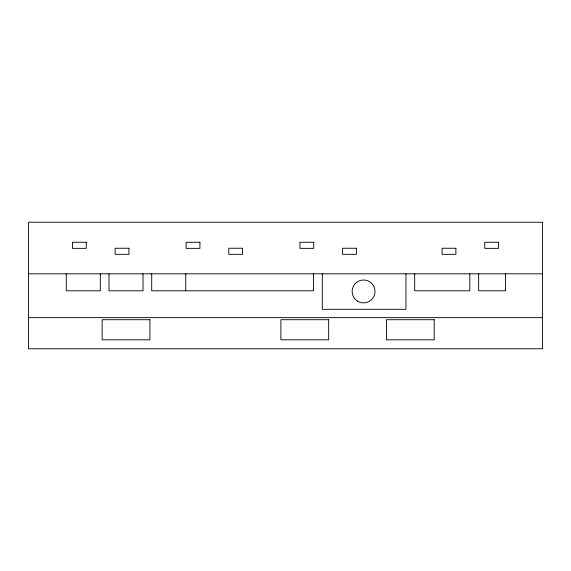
<?xml version="1.0" encoding="UTF-8"?>
<svg xmlns="http://www.w3.org/2000/svg" width="571" height="571" viewBox="0 0 571 571"><rect width="100%" height="100%" fill="white"/><g stroke="black" fill="none" stroke-linecap="round" stroke-linejoin="round"><path stroke-width="0.86" d="M28.55 273.823L542.45 273.823M28.55 317.64L542.45 317.64M505.528 273.823L505.528 290.796L478.655 290.796L478.655 273.823M469.833 273.823L469.833 290.796L414.682 290.796L414.682 273.823M405.952 273.823L405.952 309.304L322.308 309.304L322.308 273.823M313.458 273.823L313.458 290.796L151.708 290.796L151.708 273.823M185.746 273.823L185.746 290.796M143.021 273.823L143.021 290.796L108.99 290.796L108.99 273.823M100.318 273.823L100.318 290.796L66.279 290.796L66.279 273.823M542.45 222.233L28.55 222.233L28.55 348.767L542.45 348.767L542.45 222.233M86.264 242.268L72.467 242.268L72.467 248.356L86.264 248.356L86.264 242.268M199.921 242.268L186.117 242.268L186.117 248.356L199.921 248.356L199.921 242.268M313.729 242.268L299.925 242.268L299.925 248.356L313.729 248.356L313.729 242.268M498.554 242.268L484.75 242.268L484.75 248.356L498.554 248.356L498.554 242.268M128.932 248.249L115.128 248.249L115.128 254.338L128.932 254.338L128.932 248.249M242.589 248.249L228.785 248.249L228.785 254.338L242.589 254.338L242.589 248.249M356.397 248.249L342.593 248.249L342.593 254.338L356.397 254.338L356.397 248.249M455.886 248.249L442.082 248.249L442.082 254.338L455.886 254.338L455.886 248.249M149.895 319.71L102.13 319.71L102.13 339.816L149.895 339.816L149.895 319.71M328.668 319.71L280.911 319.71L280.911 339.816L328.668 339.816L328.668 319.71M434.203 319.71L386.446 319.71L386.446 339.816L434.203 339.816L434.203 319.71M357.36 301.045A11.441 11.441 0 0 0 374.997 292.024A11.441 11.441 0 0 0 358.367 281.26A11.441 11.441 0 0 0 357.36 301.045"/></g></svg>
